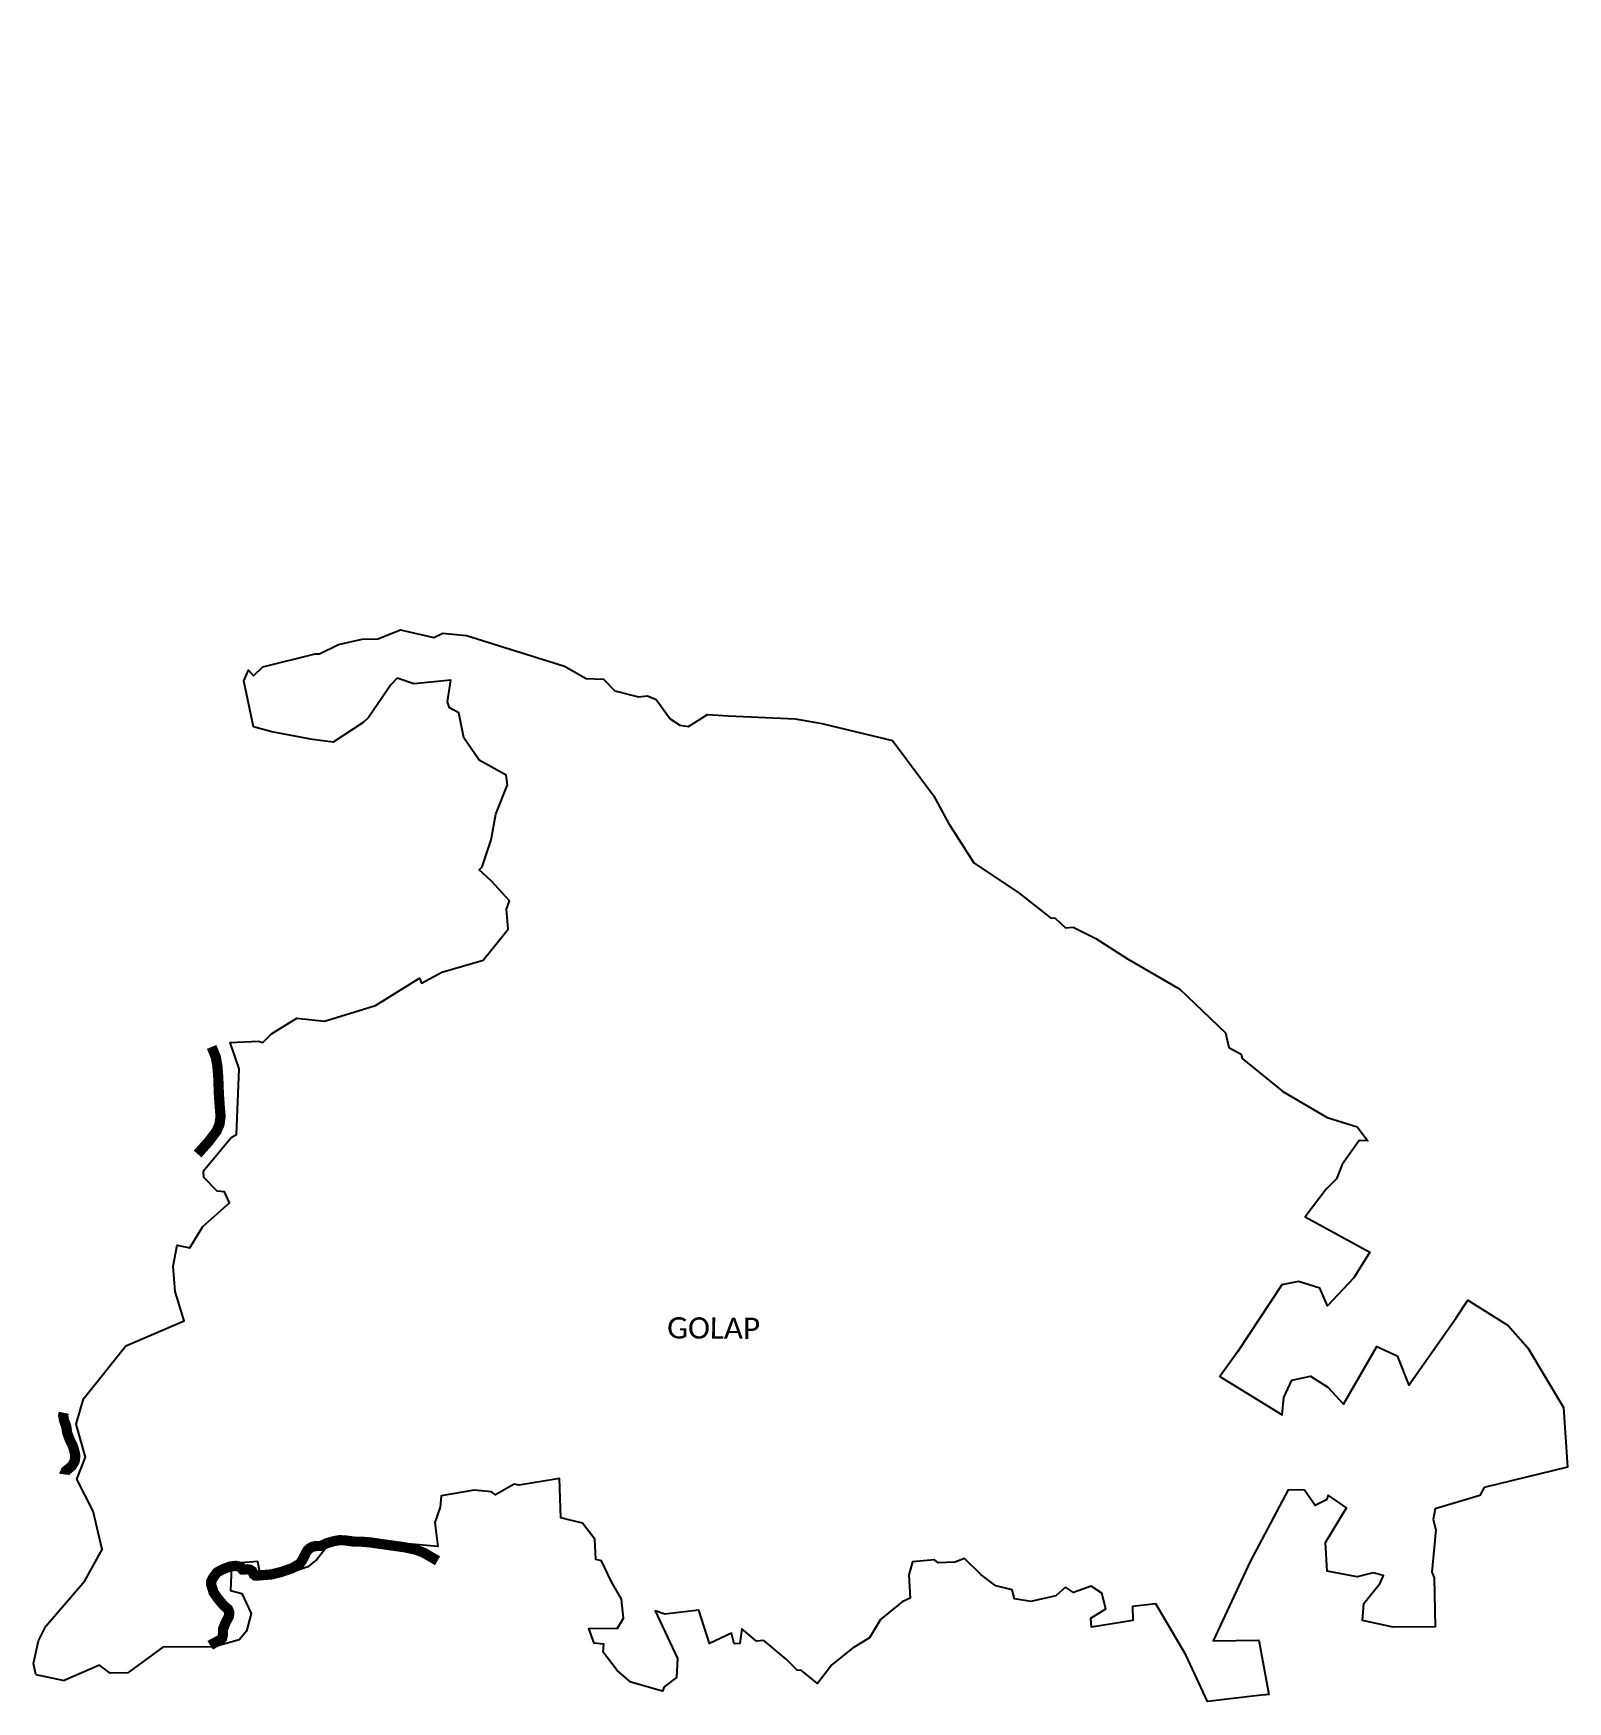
# Model space of a CAD drawing. Header units: metres. Extents: x 316643 to 324161, y 1868296 to 1876470.
import ezdxf

# ---------------------------------------------------------------- set-up
doc = ezdxf.new("R2010")
doc.units = ezdxf.units.M
for name, color, linetype in [('NATURALLY PROTECTED', 3, 'Continuous'), ('village', 3, 'Continuous'), ('VILLAGE NAME', 250, 'Continuous')]:
    doc.layers.add(name, color=color, linetype=linetype)
doc.styles.get("Standard").update_dxf_attribs({"font": 'Cambria Math.ttf'})

msp = doc.modelspace()

# ---------------------------------------------------------------- linework, layer by layer
at = {"layer": 'NATURALLY PROTECTED', "const_width": 50, "flags": 128}
msp.add_lwpolyline([(318325.5, 1876444.5), (318325.5, 1876444.5)], close=True, dxfattribs=at)
at = {"layer": 'NATURALLY PROTECTED', "color": 116, "true_color": 0x136734, "const_width": 50, "flags": 128}
for points in [[(317517.1, 1871503.7), (317537.4, 1871453.8), (317545.2, 1871410), (317549.3, 1871358.1), (317552.5, 1871271.3), (317558.2, 1871192.5), (317560.8, 1871163.6), (317555.4, 1871123.9), (317540.8, 1871090.5), (317503, 1871040.4), (317448.2, 1870979.1)], [(316792.5, 1869711.1), (316789.5, 1869697), (316794.6, 1869671.4), (316804.2, 1869645.9), (316805.8, 1869636.5), (316809.3, 1869612.3), (316823, 1869576.2), (316837.4, 1869546.7), (316844.8, 1869522.4), (316848, 1869506.8), (316848.6, 1869493.7), (316845.7, 1869473.4), (316832.3, 1869450.4), (316818.9, 1869439.3), (316801.9, 1869425.2), (316795.9, 1869410.8), (316795.7, 1869409.3)], [(317518.9, 1868856), (317514.7, 1868868.7), (317514.7, 1868884.4), (317523.8, 1868902.3), (317542.9, 1868928.6), (317568.1, 1868942.6), (317605.7, 1868957.4), (317635.4, 1868961.1), (317658.2, 1868956.6), (317662.5, 1868950), (317667.9, 1868942.9), (317675, 1868942.3), (317691.9, 1868944.3), (317704.7, 1868942.6), (317715.5, 1868935.2), (317723, 1868919), (317729.8, 1868913.8), (317747.5, 1868914.1), (317809.7, 1868919), (317858.5, 1868931.2), (317909.3, 1868948.5), (317948.5, 1868971.2), (317959.9, 1868987.1), (317970.4, 1869006.8), (317979.8, 1869026.5), (317987.5, 1869037.9), (317998.4, 1869047.6), (318009.8, 1869054.1), (318028, 1869058.4), (318050.8, 1869058.7), (318062.8, 1869063), (318082.2, 1869072.4), (318117.4, 1869082.5), (318143, 1869086.8), (318170.1, 1869085.9), (318214.6, 1869079.9), (318250.4, 1869079.7), (318298.3, 1869075.4), (318364.7, 1869065.7), (318462.9, 1869052.1), (318518.7, 1869039.9), (318557.2, 1869024.8), (318624, 1868986)], [(317510, 1868571.7), (317515.2, 1868575), (317548.4, 1868592.6), (317562.3, 1868599.6), (317568.5, 1868606.7), (317572.2, 1868623.2), (317573.1, 1868651.1), (317581.3, 1868673), (317590.7, 1868693.1), (317601.7, 1868713.5), (317603.7, 1868731.9), (317596.9, 1868749), (317581.6, 1868761.9), (317569.1, 1868774.9), (317545.8, 1868803.3), (317526.2, 1868831.6), (317520.6, 1868850.9), (317518.9, 1868856)]]:
    msp.add_lwpolyline(points, dxfattribs=at)
at = {"layer": 'village', "flags": 128}
msp.add_lwpolyline([(316654.8, 1868428.4), (316793.7, 1868399.2)], dxfattribs=at)
at = {"layer": 'village', "color": 3, "true_color": 0x00ff00}
for points in [[(316654.8, 1868428.4, 0), (316643.5, 1868483.3, 0), (316668.1, 1868594, 0), (316705.4, 1868665.4, 0), (316894.9, 1868887.2, 0), (316981.2, 1869040.7, 0), (316936, 1869228.4, 0), (316856.8, 1869385.3, 0), (316899, 1869493, 0), (316852.9, 1869655.2, 0), (316889.7, 1869779.6, 0), (317095.9, 1870039.8, 0), (317381.7, 1870161, 0), (317338.4, 1870305.2, 0), (317328.8, 1870428.9, 0), (317348.2, 1870531.9, 0), (317410.1, 1870520, 0), (317473.6, 1870624.1, 0), (317604.1, 1870740.1, 0), (317579.4, 1870793, 0), (317544.8, 1870796.1, 0), (317478.8, 1870863.3, 0), (317477.4, 1870897.2, 0), (317613.1, 1871060.6, 0), (317638.7, 1871074.9, 0), (317652.3, 1871396.8, 0), (317608.4, 1871524.5, 0), (317746.3, 1871532.3, 0), (317767.5, 1871525.5, 0), (317810.2, 1871567.3, 0), (317934.5, 1871644.1, 0), (318069.6, 1871630.4, 0), (318319.6, 1871706.6, 0), (318535.6, 1871840.8, 0), (318545.4, 1871816.7, 0), (318644.1, 1871870.4, 0), (318847.5, 1871929.4, 0), (318969.7, 1872080.1, 0), (318962, 1872178.6, 0), (318976.7, 1872218.6, 0), (318887.8, 1872315.6, 0), (318827.5, 1872371.1, 0), (318842.2, 1872385.6, 0), (318886.7, 1872517.8, 0), (318909.2, 1872643.6, 0), (318966.5, 1872788.2, 0), (318959.6, 1872835.5, 0), (318827.8, 1872909.1, 0), (318752.4, 1873017.4, 0), (318728.6, 1873140.8, 0), (318683.2, 1873165.1, 0), (318673.3, 1873195, 0), (318689.8, 1873300.4, 0), (318507.8, 1873282, 0), (318426.5, 1873309.6, 0), (318394.6, 1873278, 0), (318285.9, 1873117.1, 0), (318259.3, 1873092.5, 0), (318112.9, 1872996.6, 0), (318010.4, 1873009.5, 0), (317812.6, 1873047.8, 0), (317722.4, 1873072.5, 0), (317674.6, 1873296.9, 0), (317697.8, 1873350.2, 0), (317722.2, 1873322.1, 0), (317767.7, 1873365.8, 0), (318024.8, 1873430.2, 0), (318045.5, 1873429, 0), (318137.9, 1873475.1, 0), (318254.7, 1873501.7, 0), (318331.3, 1873503.1, 0), (318441.6, 1873546.8, 0), (318606.5, 1873509.1, 0), (318649, 1873530.6, 0), (318765.8, 1873520, 0), (319245.7, 1873369.9, 0), (319352.6, 1873308.5, 0), (319436.7, 1873306.1, 0), (319493.1, 1873247.9, 0), (319607.9, 1873218.4, 0), (319653, 1873223, 0), (319694.7, 1873205.3, 0), (319764.1, 1873111.5, 0), (319811.6, 1873079.5, 0), (319853.2, 1873074, 0), (319946.4, 1873132.2, 0), (320049.4, 1873125.1, 0), (320376.3, 1873111.7, 0), (320507.2, 1873088.1, 0), (320853.8, 1873005.3, 0), (321054.7, 1872735.6, 0), (321128.2, 1872600.2, 0), (321251.1, 1872406.1, 0), (321474.5, 1872256.2, 0), (321627.9, 1872136.6, 0), (321650.7, 1872134, 0), (321701.3, 1872086.9, 0), (321738.4, 1872090.9, 0), (321849, 1872034.6, 0), (322004.3, 1871934.5, 0), (322261, 1871786, 0), (322485.2, 1871572.3, 0), (322501.1, 1871501.3, 0), (322561.3, 1871468.6, 0), (322566.6, 1871446.4, 0), (322766.1, 1871284.7, 0), (322982.6, 1871157.8, 0), (323130.5, 1871112.5, 0), (323182.3, 1871043.5, 0), (323140.2, 1871044.8, 0), (323057.1, 1870927.4, 0), (323028, 1870856.7, 0), (322978.7, 1870806.1, 0), (322875, 1870671.1, 0), (323191.6, 1870498.4, 0), (323113, 1870372.9, 0), (322985.1, 1870235.4, 0), (322946.9, 1870321.4, 0), (322842.3, 1870354.9, 0), (322760.1, 1870337.7, 0), (322544.6, 1870010.7, 0), (322456.8, 1869888.3, 0), (322762.5, 1869700.7, 0), (322769.8, 1869786, 0), (322808.9, 1869871.5, 0), (322900.9, 1869890.8, 0), (322986.5, 1869835.8, 0), (323063.3, 1869753.2, 0), (323225.8, 1870035, 0), (323325.8, 1869990.7, 0), (323383, 1869846.1, 0), (323615.4, 1870176, 0), (323672.3, 1870262.2, 0), (323869.2, 1870138.1, 0), (323965.7, 1870029.4, 0), (324140.8, 1869736.6, 0), (324161.1, 1869444.1, 0), (323752.2, 1869345.1, 0), (323730.2, 1869305.2, 0), (323511.8, 1869240.3, 0), (323502.9, 1869187.9, 0), (323514.5, 1869137.2, 0), (323494.9, 1868930.1, 0), (323507.3, 1868902.5, 0), (323511.3, 1868662.1, 0), (323305.8, 1868661.1, 0), (323156.5, 1868693.8, 0), (323163.2, 1868777.2, 0)], [(323163.2, 1868777.2, 0), (323241.9, 1868876, 0), (323259.1, 1868913.1, 0), (323208.3, 1868926.1, 0), (323129.5, 1868907.6, 0), (322982.8, 1868934.6, 0), (322974.6, 1869075.6, 0), (323077.2, 1869245.7, 0), (322987, 1869308.2, 0), (322979.7, 1869284.4, 0), (322923.7, 1869256.3, 0), (322871.3, 1869331.4, 0), (322791.1, 1869333.1, 0), (322605.7, 1868982.9, 0), (322423.5, 1868594.1, 0), (322648.4, 1868597.4, 0), (322696.5, 1868330.9, 0), (322646.5, 1868326.5, 0), (322396.3, 1868295.8, 0), (322290.6, 1868524.9, 0), (322143, 1868775.5, 0), (322028.2, 1868762.6, 0), (322030.6, 1868693.8, 0), (321827.6, 1868661, 0), (321825.3, 1868704.6, 0), (321899.1, 1868751, 0), (321878.5, 1868827.8, 0), (321827, 1868860.8, 0), (321739.3, 1868830.3, 0), (321700.8, 1868856.3, 0), (321653.1, 1868813.6, 0), (321530.3, 1868785.8, 0), (321450.5, 1868800.3, 0), (321439.1, 1868844.3, 0), (321358.9, 1868863.4, 0), (321288, 1868917, 0), (321206.4, 1868997.1, 0), (321159.1, 1868978.5, 0), (321076.9, 1868975.1, 0), (321059.2, 1868989.8, 0), (320950.3, 1868981.5, 0), (320933.1, 1868916.9, 0), (320939, 1868802.3, 0), (320900.2, 1868784.6, 0), (320794.9, 1868698.1, 0), (320740.6, 1868608.9, 0), (320656.6, 1868557.3, 0), (320556.5, 1868475.5, 0), (320485.3, 1868385, 0), (320407.5, 1868448.2, 0), (320386.6, 1868449.6, 0), (320331.7, 1868503.7, 0), (320223.2, 1868595.5, 0), (320186.9, 1868591.4, 0), (320115.6, 1868652.5, 0), (320104.3, 1868580.4, 0), (320077.7, 1868578.9, 0), (320064.1, 1868631.2, 0), (319956.5, 1868580.8, 0), (319903.9, 1868743.3, 0), (319737.9, 1868723.6, 0), (319690.9, 1868740.8, 0), (319799.1, 1868507.5, 0), (319794.4, 1868414.2, 0), (319734.5, 1868368.4, 0), (319726, 1868346.3, 0), (319570.6, 1868390.7, 0), (319504.1, 1868448.4, 0), (319436.2, 1868538.2, 0), (319438.1, 1868577.9, 0), (319391.7, 1868581.7, 0), (319364.9, 1868654, 0), (319505.5, 1868656.3, 0), (319534.9, 1868705.2, 0), (319526, 1868798.2, 0), (319475.3, 1868885.9, 0), (319426.7, 1868986.2, 0), (319399.6, 1868991.7, 0), (319394.4, 1869092.2, 0), (319334.7, 1869170.9, 0), (319227.6, 1869196.7, 0), (319220.9, 1869389.8, 0), (319024.1, 1869355.7, 0), (318999.9, 1869360.5, 0), (318907.3, 1869309.2, 0), (318887.5, 1869323.1, 0), (318803.4, 1869331.2, 0), (318641.6, 1869303.4, 0), (318636.8, 1869248.6, 0), (318610.2, 1869173.2, 0), (318624.9, 1869055.3, 0), (318294, 1869084.5, 0), (318090.8, 1869065.8, 0), (318032.7, 1868991.8, 0), (317988.7, 1868956.6, 0), (317905.6, 1868926.4, 0), (317753.3, 1868929, 0), (317743.5, 1868983.1, 0), (317661.2, 1868975.2, 0), (317613.6, 1868953.5, 0), (317609.8, 1868840, 0), (317665.7, 1868826.2, 0), (317711.2, 1868727.9, 0), (317687.3, 1868640.9, 0), (317652.6, 1868598.2, 0), (317529.8, 1868563.9, 0), (317278.5, 1868562.3, 0), (317107, 1868436.6, 0), (317020, 1868435.3, 0), (316967.6, 1868475.1, 0), (316793.7, 1868399.2, 0)]]:
    msp.add_polyline3d(points, dxfattribs=at)

# ---------------------------------------------------------------- texts
at = {"layer": 'VILLAGE NAME', "insert": (319749.3, 1870179.5), "char_height": 104.042, "attachment_point": 1, "rotation": 359.67619}
msp.add_mtext_dynamic_manual_height_columns('{\\fCalibri|b0|i0|c0|p34;GOLAP}', width=1260.634, gutter_width=520.2, heights=[0], dxfattribs=at)

doc.saveas('drawing.dxf')
